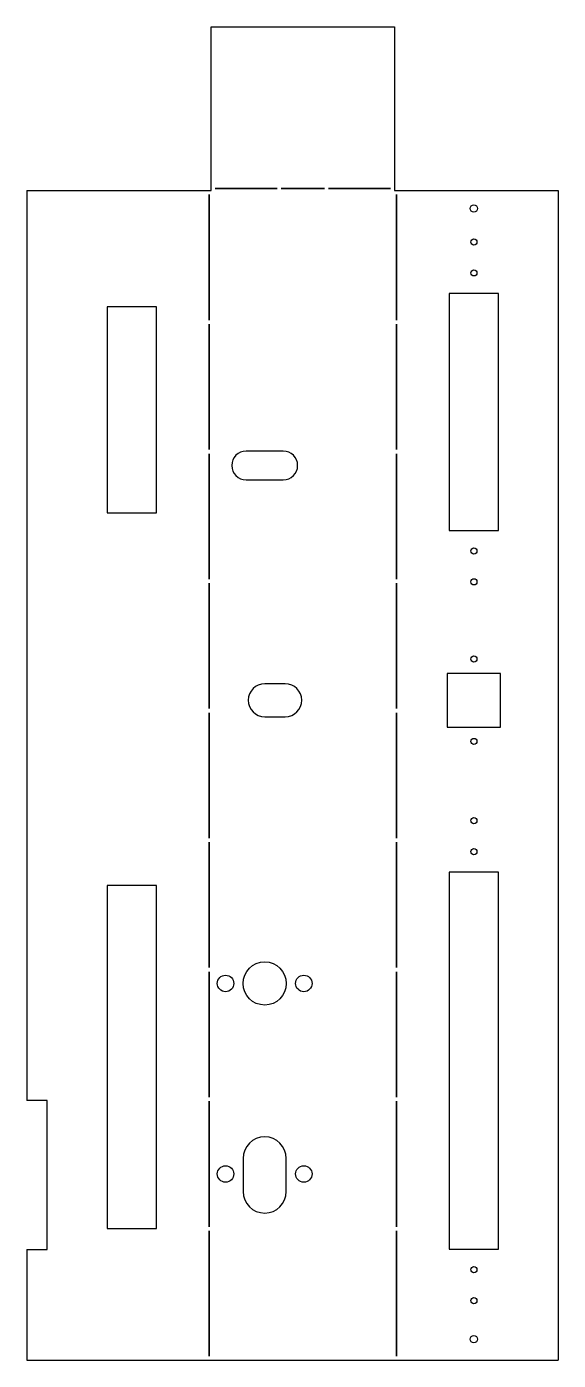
# Model space of a CAD drawing. Header units: millimetres. Extents: x 6 to 264, y -177 to 471.
import ezdxf

# ---------------------------------------------------------------- set-up
doc = ezdxf.new("R2010")
doc.units = ezdxf.units.MM

msp = doc.modelspace()

# ---------------------------------------------------------------- linework, layer by layer
at = {"color": 7, "linetype": 'Continuous', "lineweight": 25}
for p, q in [((95.2, 390.95), (95.2, 470.51)), ((95.2, 470.51), (184.2, 470.51)), ((184.2, 470.51), (184.2, 390.95)), ((5.64, 390.95), (5.64, -50.85)), ((5.64, 390.95), (95.2, 390.95)), ((94.17, 388.95), (94.17, 328.06)), ((94.18, 388.95), (94.17, 388.95)), ((94.18, 328.06), (94.18, 388.95)), ((97.2, 391.98), (97.2, 391.97)), ((127.2, 391.98), (97.2, 391.98)), ((97.2, 391.97), (127.2, 391.97)), ((127.2, 391.97), (127.2, 391.98)), ((150.2, 391.98), (129.2, 391.98)), ((129.2, 391.98), (129.2, 391.97)), ((129.2, 391.97), (150.2, 391.97)), ((150.2, 391.97), (150.2, 391.98)), ((152.2, 391.98), (152.2, 391.97)), ((182.2, 391.98), (152.2, 391.98)), ((152.2, 391.97), (182.2, 391.97)), ((182.2, 391.97), (182.2, 391.98)), ((184.2, 390.95), (263.76, 390.95)), ((185.22, 388.95), (185.22, 328.06)), ((185.23, 388.95), (185.22, 388.95)), ((185.23, 328.06), (185.23, 388.95)), ((263.76, 390.95), (263.76, -177.05)), ((234.76, 340.95), (210.76, 340.95)), ((210.76, 340.95), (210.76, 225.95)), ((234.76, 225.95), (234.76, 340.95)), ((68.64, 334.45), (44.64, 334.45)), ((44.64, 334.45), (44.64, 234.45)), ((68.64, 234.45), (68.64, 334.45)), ((94.17, 328.06), (94.18, 328.06)), ((94.17, 326.06), (94.17, 265.17)), ((94.18, 326.06), (94.17, 326.06)), ((94.18, 265.17), (94.18, 326.06)), ((185.22, 328.06), (185.23, 328.06)), ((185.22, 326.06), (185.22, 265.17)), ((185.23, 326.06), (185.22, 326.06)), ((185.23, 265.17), (185.23, 326.06)), ((94.17, 265.17), (94.18, 265.17)), ((94.17, 263.17), (94.17, 202.28)), ((94.18, 263.17), (94.17, 263.17)), ((94.18, 202.28), (94.18, 263.17)), ((130.2, 264.45), (112.2, 264.45)), ((185.22, 265.17), (185.23, 265.17)), ((185.22, 263.17), (185.22, 202.28)), ((185.23, 263.17), (185.22, 263.17)), ((185.23, 202.28), (185.23, 263.17)), ((112.2, 250.45), (130.2, 250.45)), ((44.64, 234.45), (68.64, 234.45)), ((210.76, 225.95), (234.76, 225.95)), ((94.17, 202.28), (94.18, 202.28)), ((185.22, 202.28), (185.23, 202.28)), ((94.17, 200.28), (94.17, 139.39)), ((94.18, 200.28), (94.17, 200.28)), ((94.18, 139.39), (94.18, 200.28)), ((185.22, 200.28), (185.22, 139.39)), ((185.23, 200.28), (185.22, 200.28)), ((185.23, 139.39), (185.23, 200.28)), ((235.76, 156.45), (209.76, 156.45)), ((209.76, 156.45), (209.76, 130.45)), ((235.76, 130.45), (235.76, 156.45)), ((131.2, 151.45), (121.2, 151.45)), ((94.17, 139.39), (94.18, 139.39)), ((94.17, 137.39), (94.17, 76.51)), ((94.18, 137.39), (94.17, 137.39)), ((94.18, 76.51), (94.18, 137.39)), ((185.22, 139.39), (185.23, 139.39)), ((185.22, 137.39), (185.22, 76.51)), ((185.23, 137.39), (185.22, 137.39)), ((185.23, 76.51), (185.23, 137.39)), ((121.2, 135.45), (131.2, 135.45)), ((209.76, 130.45), (235.76, 130.45)), ((94.17, 76.51), (94.18, 76.51)), ((94.17, 74.51), (94.17, 13.62)), ((94.18, 74.51), (94.17, 74.51)), ((94.18, 13.62), (94.18, 74.51)), ((185.22, 76.51), (185.23, 76.51)), ((185.22, 74.51), (185.22, 13.62)), ((185.23, 74.51), (185.22, 74.51)), ((185.23, 13.62), (185.23, 74.51)), ((234.76, 59.95), (210.76, 59.95)), ((210.76, 59.95), (210.76, -123.05)), ((234.76, -123.05), (234.76, 59.95)), ((68.64, 53.45), (44.64, 53.45)), ((44.64, 53.45), (44.64, -113.05)), ((68.64, -113.05), (68.64, 53.45)), ((94.17, 13.62), (94.18, 13.62)), ((185.22, 13.62), (185.23, 13.62)), ((94.17, 11.62), (94.17, -49.27)), ((94.18, 11.62), (94.17, 11.62)), ((94.18, -49.27), (94.18, 11.62)), ((185.22, 11.62), (185.22, -49.27)), ((185.23, 11.62), (185.22, 11.62)), ((185.23, -49.27), (185.23, 11.62)), ((15.64, -50.85), (5.64, -50.85)), ((15.64, -123.25), (15.64, -50.85)), ((94.17, -49.27), (94.18, -49.27)), ((94.17, -51.27), (94.17, -112.16)), ((94.18, -51.27), (94.17, -51.27)), ((94.18, -112.16), (94.18, -51.27)), ((185.22, -49.27), (185.23, -49.27)), ((185.22, -51.27), (185.22, -112.16)), ((185.23, -51.27), (185.22, -51.27)), ((185.23, -112.16), (185.23, -51.27)), ((110.7, -79.05), (110.7, -95.05)), ((131.7, -95.05), (131.7, -79.05)), ((44.64, -113.05), (68.64, -113.05)), ((94.17, -112.16), (94.18, -112.16)), ((94.17, -114.16), (94.17, -175.05)), ((94.18, -114.16), (94.17, -114.16)), ((94.18, -175.05), (94.18, -114.16)), ((185.22, -112.16), (185.23, -112.16)), ((185.22, -114.16), (185.22, -175.05)), ((185.23, -114.16), (185.22, -114.16)), ((185.23, -175.05), (185.23, -114.16)), ((5.64, -123.25), (5.64, -177.05)), ((5.64, -123.25), (15.64, -123.25)), ((210.76, -123.05), (234.76, -123.05)), ((5.64, -177.05), (263.76, -177.05)), ((94.17, -175.05), (94.18, -175.05)), ((185.22, -175.05), (185.23, -175.05))]:
    msp.add_line(p, q, dxfattribs=at)
for centre, radius in [((222.76, 382.2), 1.8), ((222.76, 365.95), 1.5), ((222.76, 350.95), 1.5), ((222.76, 215.95), 1.5), ((222.76, 200.95), 1.5), ((222.76, 163.45), 1.5), ((222.76, 123.45), 1.5), ((222.76, 84.95), 1.5), ((222.76, 69.95), 1.5), ((121.2, 5.95), 10.5), ((102.2, 5.95), 4), ((140.2, 5.95), 4), ((102.2, -86.55), 4), ((140.2, -86.55), 4), ((222.76, -133.05), 1.5), ((222.76, -148.05), 1.5), ((222.76, -166.8), 1.8)]:
    msp.add_circle(centre, radius, dxfattribs=at)
for centre, radius, start, end in [((112.2, 257.45), 7, 90, 270), ((130.2, 257.45), 7, 270, 90), ((121.2, 143.45), 8, 90, 270), ((131.2, 143.45), 8, 270, 90), ((121.2, -79.05), 10.5, 0, 180), ((121.2, -95.05), 10.5, 180, 0)]:
    msp.add_arc(centre, radius, start, end, dxfattribs=at)

doc.saveas('drawing.dxf')
